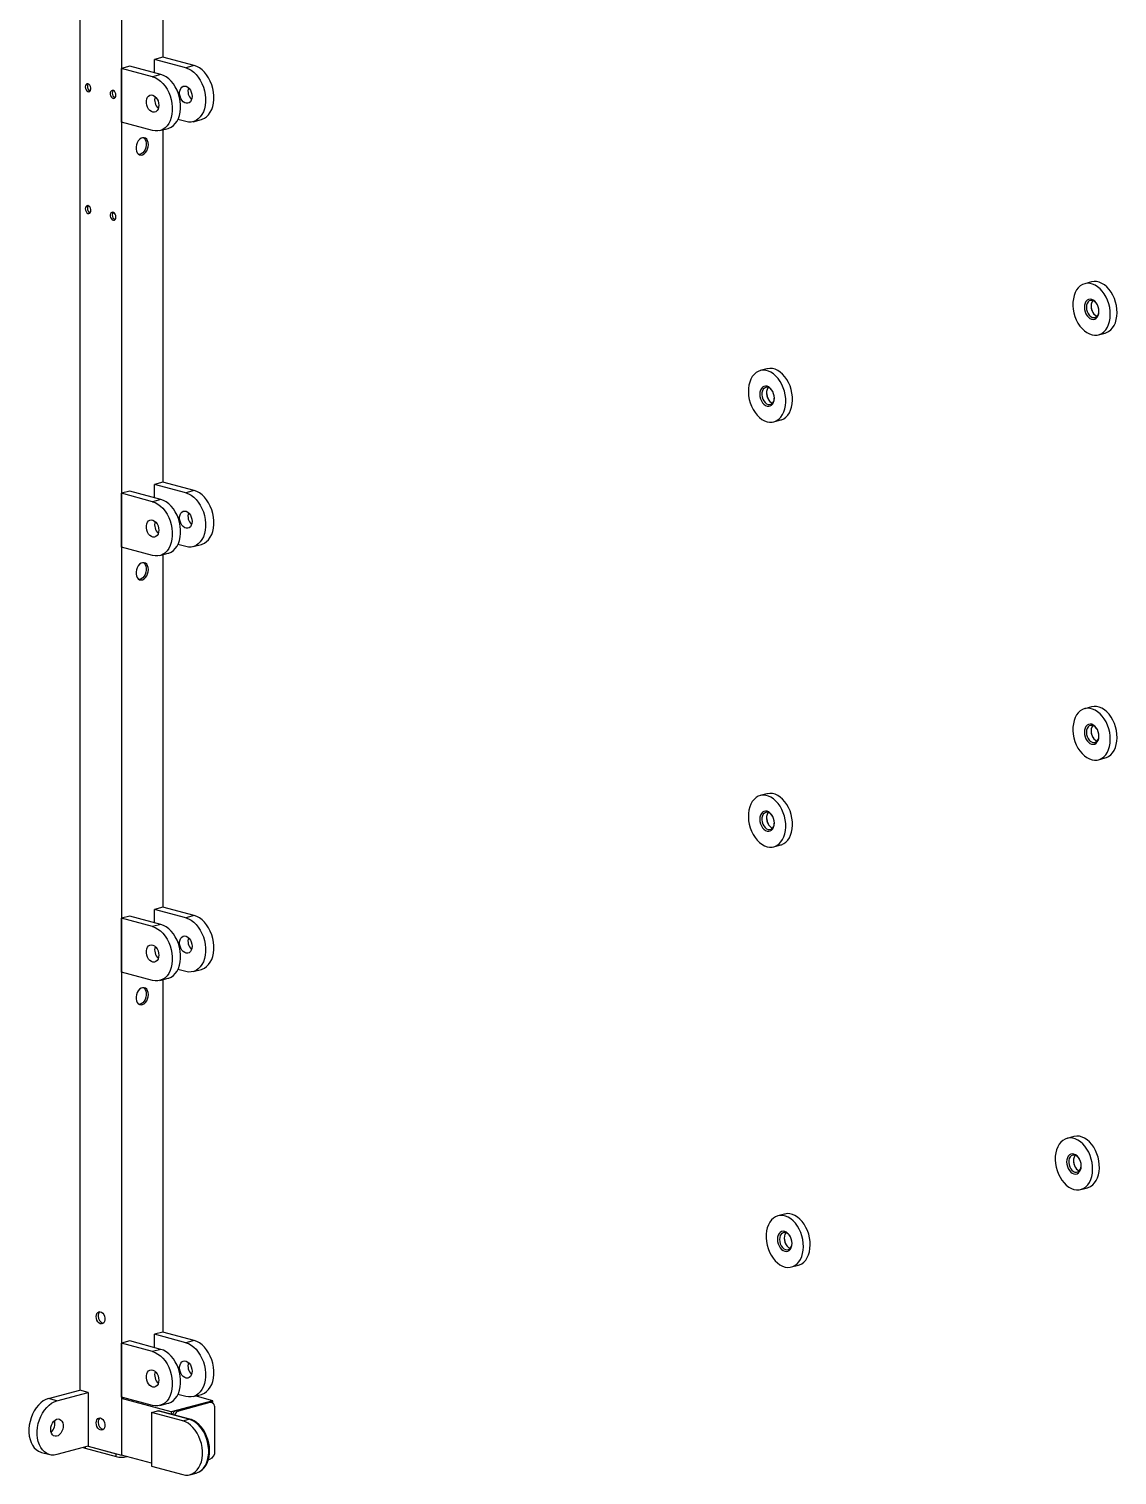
# Model space of a CAD drawing. Header units: millimetres. Extents: x -7982 to 6300, y -38 to 5016.
# Drawn here: x 1421 to 2161, y 1264 to 2248 of the extents above; entities that cross this region are included whole.
import ezdxf

# ---------------------------------------------------------------- set-up
doc = ezdxf.new("R2010")
doc.units = ezdxf.units.MM
doc.header["$LTSCALE"] = 15

msp = doc.modelspace()

# ---------------------------------------------------------------- linework, layer by layer
at = {"color": 7, "linetype": 'Continuous', "lineweight": 25}
for p, q in [((1483.48, 3088.87), (1483.48, 1277.6)), ((1455.2, 2715.19), (1455.2, 1321.79)), ((1511.77, 2468.08), (1511.77, 2228.39)), ((1511.77, 2228.39), (1506.11, 2226.87)), ((1506.11, 2217.78), (1506.11, 2226.87)), ((1527.32, 2221.19), (1506.11, 2226.87)), ((1532.98, 2222.71), (1511.77, 2228.39)), ((1489.14, 2222.33), (1483.48, 2220.81)), ((1483.48, 2184.2), (1483.48, 2220.81)), ((1504.7, 2215.13), (1483.48, 2220.81)), ((1510.35, 2216.64), (1489.14, 2222.33)), ((1510.35, 2216.64), (1504.7, 2215.13)), ((1532.98, 2222.71), (1527.32, 2221.19)), ((1504.7, 2178.52), (1483.48, 2184.2)), ((1527.32, 2184.58), (1521.96, 2186.02)), ((1532.24, 2184.53), (1537.9, 2186.05)), ((1509.61, 2178.47), (1515.27, 2179.98)), ((1511.77, 2179.05), (1511.77, 1939.36)), ((2143.36, 2075.57), (2138.76, 2074.34)), ((2148.08, 2039.56), (2152.67, 2040.79)), ((1922.6, 2016.43), (1918, 2015.19)), ((1927.32, 1980.42), (1931.92, 1981.65)), ((1511.77, 1939.36), (1506.11, 1937.84)), ((1506.11, 1928.75), (1506.11, 1937.84)), ((1527.32, 1932.16), (1506.11, 1937.84)), ((1532.98, 1933.67), (1511.77, 1939.36)), ((1489.14, 1933.29), (1483.48, 1931.78)), ((1483.48, 1895.17), (1483.48, 1931.78)), ((1504.7, 1926.09), (1483.48, 1931.78)), ((1510.35, 1927.61), (1489.14, 1933.29)), ((1532.98, 1933.67), (1527.32, 1932.16)), ((1510.35, 1927.61), (1504.7, 1926.09)), ((1504.7, 1889.48), (1483.48, 1895.17)), ((1509.61, 1889.44), (1515.27, 1890.95)), ((1511.77, 1890.01), (1511.77, 1650.32)), ((1527.32, 1895.55), (1521.96, 1896.98)), ((1532.24, 1895.5), (1537.9, 1897.01)), ((2143.36, 1786.54), (2138.76, 1785.3)), ((2148.08, 1750.53), (2152.67, 1751.76)), ((1922.6, 1727.39), (1918, 1726.16)), ((1927.32, 1691.39), (1931.92, 1692.62)), ((1489.14, 1644.26), (1483.48, 1642.74)), ((1483.48, 1606.13), (1483.48, 1642.74)), ((1504.7, 1637.06), (1483.48, 1642.74)), ((1510.35, 1638.58), (1489.14, 1644.26)), ((1511.77, 1650.32), (1506.11, 1648.81)), ((1506.11, 1639.71), (1506.11, 1648.81)), ((1527.32, 1643.12), (1506.11, 1648.81)), ((1532.98, 1644.64), (1511.77, 1650.32)), ((1532.98, 1644.64), (1527.32, 1643.12)), ((1510.35, 1638.58), (1504.7, 1637.06)), ((1504.7, 1600.45), (1483.48, 1606.13)), ((1527.32, 1606.51), (1521.96, 1607.95)), ((1532.24, 1606.47), (1537.9, 1607.98)), ((1509.61, 1600.4), (1515.27, 1601.92)), ((1511.77, 1600.98), (1511.77, 1361.29)), ((2131.33, 1494.28), (2126.74, 1493.05)), ((2136.05, 1458.28), (2140.65, 1459.51)), ((1934.62, 1441.58), (1930.02, 1440.35)), ((1939.34, 1405.57), (1943.94, 1406.81)), ((1511.77, 1361.29), (1506.11, 1359.77)), ((1506.11, 1350.68), (1506.11, 1359.77)), ((1527.32, 1354.09), (1506.11, 1359.77)), ((1532.98, 1355.61), (1511.77, 1361.29)), ((1489.14, 1355.23), (1483.48, 1353.71)), ((1483.48, 1317.1), (1483.48, 1353.71)), ((1504.7, 1348.03), (1483.48, 1353.71)), ((1510.35, 1349.54), (1489.14, 1355.23)), ((1510.35, 1349.54), (1504.7, 1348.03)), ((1532.98, 1355.61), (1527.32, 1354.09)), ((1433.99, 1316.1), (1455.2, 1321.79)), ((1439.64, 1314.59), (1460.86, 1320.27)), ((1460.86, 1320.27), (1455.2, 1321.79)), ((1460.86, 1320.27), (1460.86, 1283.66)), ((1527.32, 1317.48), (1521.96, 1318.92)), ((1532.24, 1317.43), (1537.9, 1318.95)), ((1439.64, 1314.59), (1433.99, 1316.1)), ((1504.7, 1311.42), (1483.48, 1317.1)), ((1485.28, 1316.62), (1483.48, 1316.14)), ((1517.42, 1307.04), (1483.48, 1316.14)), ((1483.48, 1316.14), (1483.48, 1277.6)), ((1509.61, 1311.37), (1515.27, 1312.89)), ((1545.71, 1314.62), (1517.42, 1307.04)), ((1542.17, 1313.67), (1520.96, 1307.99)), ((1543.59, 1313.3), (1522.37, 1307.61)), ((1545.71, 1314.62), (1533.73, 1317.83)), ((1543.59, 1313.3), (1542.17, 1313.67)), ((1544.88, 1313.31), (1543.47, 1313.69)), ((1545.71, 1312.9), (1545.71, 1314.62)), ((1547.12, 1280.52), (1547.12, 1309.43)), ((1503.99, 1306.65), (1508.23, 1307.79)), ((1503.99, 1306.65), (1503.99, 1270.04)), ((1525.2, 1300.97), (1503.99, 1306.65)), ((1529.44, 1302.1), (1508.23, 1307.79)), ((1529.96, 1302.11), (1508.75, 1307.79)), ((1517.42, 1307.04), (1517.42, 1305.47)), ((1520.96, 1307.99), (1522.37, 1307.61)), ((1525.2, 1300.97), (1529.44, 1302.1)), ((1429.07, 1279.45), (1434.73, 1277.93)), ((1460.86, 1283.66), (1439.64, 1277.98)), ((1458.73, 1282.3), (1479.95, 1276.62)), ((1460.86, 1283.66), (1479.95, 1278.55)), ((1460.86, 1283.66), (1483.48, 1277.6)), ((1479.95, 1276.62), (1479.95, 1278.55)), ((1503.99, 1272.11), (1483.48, 1277.6)), ((1487.02, 1276.62), (1487.08, 1276.64)), ((1503.99, 1270.04), (1525.2, 1264.35)), ((1542.61, 1274.5), (1543.59, 1274.76)), ((1545.49, 1276.03), (1545.71, 1276.08)), ((1545.71, 1276.08), (1545.71, 1276.29)), ((1530.12, 1264.31), (1534.36, 1265.44))]:
    msp.add_line(p, q, dxfattribs=at)
at = {"color": 8, "linetype": 'Continuous', "lineweight": 25}
for p, q in [((1458.73, 1283.09), (1458.73, 1282.3)), ((1487.02, 1276.65), (1487.02, 1276.62))]:
    msp.add_line(p, q, dxfattribs=at)
at = {"color": 7, "linetype": 'Continuous', "lineweight": 25, "flags": 128}
for points in [[(1504.7, 2215.13), (1506.53, 2214.47), (1508.32, 2213.48), (1510.05, 2212.18), (1511.68, 2210.59), (1513.17, 2208.75), (1514.51, 2206.69), (1515.67, 2204.44), (1516.62, 2202.05), (1517.36, 2199.56), (1517.85, 2197.02), (1518.1, 2194.48), (1518.1, 2191.98), (1517.85, 2189.57), (1517.36, 2187.3), (1516.62, 2185.2), (1515.67, 2183.33), (1514.51, 2181.7), (1513.17, 2180.35), (1511.68, 2179.31), (1510.05, 2178.6), (1508.32, 2178.22), (1506.53, 2178.2), (1504.7, 2178.52)], [(1515.27, 2179.98), (1515.71, 2180.11), (1517.33, 2180.83), (1518.83, 2181.87), (1520.17, 2183.21), (1521.33, 2184.84), (1522.28, 2186.72), (1523.01, 2188.82), (1523.51, 2191.09), (1523.76, 2193.5), (1523.76, 2196), (1523.51, 2198.54), (1523.01, 2201.08), (1522.28, 2203.56), (1521.33, 2205.95), (1520.17, 2208.2), (1518.83, 2210.27), (1517.33, 2212.11), (1515.71, 2213.69), (1513.98, 2214.99), (1512.18, 2215.98), (1510.35, 2216.64)], [(1527.32, 2221.19), (1529.15, 2220.53), (1530.95, 2219.54), (1532.68, 2218.24), (1534.3, 2216.65), (1535.8, 2214.81), (1537.14, 2212.75), (1538.3, 2210.5), (1539.25, 2208.11), (1539.98, 2205.62), (1540.48, 2203.08), (1540.73, 2200.54), (1540.73, 2198.04), (1540.48, 2195.64), (1539.98, 2193.36), (1539.25, 2191.27), (1538.3, 2189.39), (1537.14, 2187.76), (1535.8, 2186.41), (1534.3, 2185.37), (1532.68, 2184.66), (1530.95, 2184.29), (1529.15, 2184.26), (1527.32, 2184.58)], [(1537.9, 2186.05), (1538.33, 2186.18), (1539.96, 2186.89), (1541.46, 2187.93), (1542.8, 2189.27), (1543.96, 2190.9), (1544.91, 2192.78), (1545.64, 2194.88), (1546.13, 2197.15), (1546.38, 2199.56), (1546.38, 2202.06), (1546.13, 2204.6), (1545.64, 2207.14), (1544.91, 2209.63), (1543.96, 2212.02), (1542.8, 2214.26), (1541.46, 2216.33), (1539.96, 2218.17), (1538.33, 2219.76), (1536.6, 2221.06), (1534.81, 2222.04), (1532.98, 2222.71)], [(1458.91, 2208.13), (1459.04, 2207.13), (1459.42, 2206.2), (1459.99, 2205.46), (1460.68, 2205.01), (1461.39, 2204.91), (1462.03, 2205.18), (1462.51, 2205.77), (1462.77, 2206.61), (1462.77, 2207.58), (1462.51, 2208.56), (1462.03, 2209.4), (1461.39, 2210.01), (1460.68, 2210.29), (1459.99, 2210.21), (1459.42, 2209.77), (1459.04, 2209.05), (1458.91, 2208.13)], [(1479.77, 2202.54), (1479.64, 2203.53), (1479.26, 2204.46), (1478.69, 2205.2), (1478.01, 2205.65), (1477.29, 2205.75), (1476.65, 2205.49), (1476.17, 2204.9), (1475.91, 2204.06), (1475.91, 2203.08), (1476.17, 2202.11), (1476.65, 2201.26), (1477.29, 2200.65), (1478.01, 2200.37), (1478.69, 2200.45), (1479.26, 2200.89), (1479.64, 2201.61), (1479.77, 2202.54)], [(1531.57, 2201.75), (1531.43, 2200.35), (1531.04, 2199.1), (1530.42, 2198.1), (1529.6, 2197.39), (1528.63, 2197.04), (1527.59, 2197.04), (1526.53, 2197.42), (1525.52, 2198.14), (1524.62, 2199.15), (1523.89, 2200.41), (1523.38, 2201.81), (1523.11, 2203.29), (1523.11, 2204.74), (1523.38, 2206.07), (1523.89, 2207.2), (1524.62, 2208.06), (1525.52, 2208.6), (1526.53, 2208.78), (1527.59, 2208.58), (1528.63, 2208.03), (1529.6, 2207.16), (1530.42, 2206.01), (1531.04, 2204.67), (1531.43, 2203.22), (1531.57, 2201.75)], [(1508.94, 2195.69), (1508.81, 2194.28), (1508.41, 2193.04), (1507.79, 2192.04), (1506.97, 2191.33), (1506.01, 2190.97), (1504.96, 2190.98), (1503.9, 2191.36), (1502.89, 2192.08), (1501.99, 2193.09), (1501.26, 2194.34), (1500.75, 2195.75), (1500.49, 2197.23), (1500.49, 2198.67), (1500.75, 2200.01), (1501.26, 2201.14), (1501.99, 2202), (1502.89, 2202.54), (1503.9, 2202.71), (1504.96, 2202.52), (1506.01, 2201.97), (1506.97, 2201.09), (1507.79, 2199.95), (1508.41, 2198.61), (1508.81, 2197.16), (1508.94, 2195.69)], [(1501.87, 2168.89), (1501.73, 2170.3), (1501.34, 2171.54), (1500.72, 2172.54), (1499.9, 2173.25), (1498.94, 2173.61), (1497.89, 2173.6), (1496.83, 2173.22), (1495.82, 2172.5), (1494.92, 2171.49), (1494.19, 2170.23), (1493.68, 2168.83), (1493.42, 2167.35), (1493.42, 2165.9), (1493.68, 2164.57), (1494.19, 2163.44), (1494.92, 2162.58), (1495.82, 2162.04), (1496.83, 2161.87), (1497.89, 2162.06), (1498.94, 2162.61), (1499.9, 2163.48), (1500.72, 2164.63), (1501.34, 2165.97), (1501.73, 2167.42), (1501.87, 2168.89)], [(1498.45, 2173.65), (1498.91, 2173.31), (1499.64, 2172.45), (1500.16, 2171.32), (1500.42, 2169.99), (1500.42, 2168.54), (1500.16, 2167.06), (1499.64, 2165.66), (1498.91, 2164.41), (1498.02, 2163.39), (1497.01, 2162.67), (1495.94, 2162.29), (1495.39, 2162.24)], [(1458.91, 2125.27), (1459.04, 2124.28), (1459.42, 2123.35), (1459.99, 2122.61), (1460.68, 2122.16), (1461.39, 2122.06), (1462.03, 2122.32), (1462.51, 2122.91), (1462.77, 2123.75), (1462.77, 2124.72), (1462.51, 2125.7), (1462.03, 2126.55), (1461.39, 2127.15), (1460.68, 2127.43), (1459.99, 2127.35), (1459.42, 2126.92), (1459.04, 2126.19), (1458.91, 2125.27)], [(1479.77, 2119.68), (1479.64, 2120.67), (1479.26, 2121.6), (1478.69, 2122.34), (1478.01, 2122.79), (1477.29, 2122.89), (1476.65, 2122.63), (1476.17, 2122.04), (1475.91, 2121.2), (1475.91, 2120.23), (1476.17, 2119.25), (1476.65, 2118.4), (1477.29, 2117.8), (1478.01, 2117.52), (1478.69, 2117.6), (1479.26, 2118.03), (1479.64, 2118.76), (1479.77, 2119.68)], [(2152.67, 2040.79), (2153.44, 2041.04), (2154.99, 2041.81), (2156.4, 2042.89), (2157.65, 2044.28), (2158.72, 2045.93), (2159.57, 2047.82), (2160.2, 2049.92), (2160.59, 2052.17), (2160.74, 2054.54), (2160.64, 2056.98), (2160.29, 2059.45), (2159.71, 2061.89), (2158.9, 2064.26), (2157.87, 2066.51), (2156.66, 2068.6), (2155.27, 2070.48), (2153.74, 2072.13), (2152.11, 2073.51), (2150.39, 2074.58), (2148.63, 2075.34), (2146.85, 2075.76), (2145.1, 2075.84), (2143.4, 2075.58), (2143.36, 2075.57)], [(2148.84, 2039.81), (2150.39, 2040.58), (2151.81, 2041.66), (2153.06, 2043.04), (2154.12, 2044.7), (2154.98, 2046.59), (2155.6, 2048.68), (2156, 2050.94), (2156.14, 2053.31), (2156.04, 2055.75), (2155.7, 2058.22), (2155.11, 2060.66), (2154.3, 2063.03), (2153.28, 2065.28), (2152.06, 2067.37), (2150.67, 2069.25), (2149.15, 2070.9), (2147.51, 2072.27), (2145.79, 2073.35), (2144.03, 2074.11), (2142.26, 2074.53), (2140.5, 2074.61), (2138.81, 2074.35), (2137.2, 2073.75), (2135.72, 2072.82), (2134.38, 2071.58), (2133.22, 2070.06), (2132.26, 2068.28), (2131.52, 2066.29), (2131, 2064.11), (2130.73, 2061.79), (2130.71, 2059.37), (2130.93, 2056.91), (2131.4, 2054.46), (2132.1, 2052.04), (2133.02, 2049.73), (2134.15, 2047.55), (2135.45, 2045.56), (2136.91, 2043.79), (2138.49, 2042.28), (2140.17, 2041.05), (2141.92, 2040.13), (2143.69, 2039.54), (2145.46, 2039.29), (2147.19, 2039.38), (2148.84, 2039.81)], [(2145.53, 2050.28), (2146.47, 2050.82), (2147.26, 2051.67), (2147.86, 2052.78), (2148.23, 2054.1), (2148.37, 2055.57), (2148.25, 2057.1), (2147.89, 2058.63), (2147.31, 2060.07), (2146.54, 2061.35), (2145.6, 2062.42), (2144.56, 2063.21), (2143.46, 2063.68), (2142.36, 2063.82), (2141.31, 2063.62), (2140.36, 2063.08), (2139.57, 2062.23), (2138.98, 2061.12), (2138.6, 2059.8), (2138.47, 2058.33), (2138.58, 2056.8), (2138.94, 2055.27), (2139.52, 2053.83), (2140.3, 2052.55), (2141.23, 2051.48), (2142.28, 2050.69), (2143.38, 2050.22), (2144.48, 2050.08), (2145.53, 2050.28)], [(2147.14, 2060.4), (2146.83, 2060.87), (2145.93, 2061.89), (2144.92, 2062.61), (2143.86, 2062.98), (2142.81, 2062.99), (2141.85, 2062.63), (2141.03, 2061.92), (2140.41, 2060.92), (2140.01, 2059.67), (2139.88, 2058.27), (2140.02, 2056.8), (2140.41, 2055.35), (2141.03, 2054.01), (2141.85, 2052.86), (2142.82, 2051.99), (2143.86, 2051.44), (2144.92, 2051.25), (2145.93, 2051.43), (2145.93, 2051.43)], [(2144.29, 2062.87), (2144.21, 2062.78), (2143.59, 2061.77), (2143.2, 2060.53), (2143.06, 2059.12), (2143.2, 2057.65), (2143.59, 2056.2), (2144.22, 2054.86), (2145.04, 2053.72), (2146, 2052.84), (2147.04, 2052.29), (2147.14, 2052.26)], [(1931.92, 1981.65), (1932.44, 1981.81), (1934, 1982.52), (1935.44, 1983.56), (1936.72, 1984.9), (1937.81, 1986.51), (1938.7, 1988.37), (1939.36, 1990.44), (1939.79, 1992.67), (1939.98, 1995.03), (1939.92, 1997.46), (1939.61, 1999.93), (1939.06, 2002.37), (1938.28, 2004.76), (1937.29, 2007.03), (1936.1, 2009.14), (1934.74, 2011.06), (1933.23, 2012.75), (1931.61, 2014.17), (1929.9, 2015.29), (1928.15, 2016.1), (1926.37, 2016.58), (1924.61, 2016.71), (1922.9, 2016.5), (1922.6, 2016.43)], [(1922.66, 1980.47), (1924.43, 1980.16), (1926.17, 1980.2), (1927.84, 1980.58), (1929.41, 1981.29), (1930.84, 1982.33), (1932.12, 1983.67), (1933.21, 1985.28), (1934.1, 1987.14), (1934.77, 1989.21), (1935.2, 1991.44), (1935.38, 1993.79), (1935.32, 1996.23), (1935.01, 1998.69), (1934.46, 2001.14), (1933.68, 2003.53), (1932.69, 2005.8), (1931.5, 2007.91), (1930.14, 2009.83), (1928.64, 2011.52), (1927.02, 2012.94), (1925.31, 2014.06), (1923.55, 2014.87), (1921.77, 2015.34), (1920.02, 2015.48), (1918.31, 2015.27), (1916.69, 2014.72), (1915.18, 2013.84), (1913.82, 2012.65), (1912.63, 2011.17), (1911.64, 2009.43), (1910.86, 2007.47), (1910.31, 2005.31), (1910, 2003.01), (1909.94, 2000.61), (1910.13, 1998.15), (1910.56, 1995.69), (1911.22, 1993.27), (1912.11, 1990.94), (1913.2, 1988.74), (1914.48, 1986.71), (1915.92, 1984.91), (1917.48, 1983.35), (1919.15, 1982.08), (1920.89, 1981.11), (1922.66, 1980.47)], [(1922.66, 1991.06), (1923.76, 1990.94), (1924.81, 1991.16), (1925.75, 1991.71), (1926.53, 1992.57), (1927.12, 1993.69), (1927.49, 1995.01), (1927.61, 1996.48), (1927.49, 1998.02), (1927.12, 1999.54), (1926.53, 2000.98), (1925.75, 2002.25), (1924.81, 2003.31), (1923.76, 2004.09), (1922.66, 2004.55), (1921.56, 2004.68), (1920.51, 2004.46), (1919.58, 2003.91), (1918.79, 2003.05), (1918.2, 2001.93), (1917.84, 2000.6), (1917.71, 1999.13), (1917.84, 1997.6), (1918.2, 1996.08), (1918.79, 1994.64), (1919.58, 1993.36), (1920.51, 1992.31), (1921.56, 1991.53), (1922.66, 1991.06)], [(1926.38, 2001.26), (1925.86, 2002.01), (1924.93, 2002.95), (1923.9, 2003.59), (1922.84, 2003.87), (1921.81, 2003.79), (1920.88, 2003.34), (1920.1, 2002.56), (1919.53, 2001.49), (1919.2, 2000.2), (1919.13, 1998.77), (1919.33, 1997.29), (1919.79, 1995.86), (1920.46, 1994.56), (1921.33, 1993.48), (1922.31, 1992.68), (1923.37, 1992.22), (1923.37, 1992.22)], [(1923.54, 2003.73), (1923.28, 2003.41), (1922.71, 2002.34), (1922.38, 2001.05), (1922.32, 1999.62), (1922.52, 1998.14), (1922.97, 1996.71), (1923.65, 1995.41), (1924.51, 1994.33), (1925.5, 1993.53), (1926.38, 1993.12)], [(1923.37, 1992.22), (1924.42, 1992.11), (1925.41, 1992.38), (1926.27, 1993), (1926.95, 1993.94), (1927.4, 1995.13), (1927.6, 1996.5), (1927.61, 1996.68)], [(1527.32, 1932.16), (1529.15, 1931.5), (1530.95, 1930.51), (1532.68, 1929.21), (1534.3, 1927.62), (1535.8, 1925.78), (1537.14, 1923.72), (1538.3, 1921.47), (1539.25, 1919.08), (1539.98, 1916.59), (1540.48, 1914.05), (1540.73, 1911.51), (1540.73, 1909.01), (1540.48, 1906.6), (1539.98, 1904.33), (1539.25, 1902.23), (1538.3, 1900.35), (1537.14, 1898.73), (1535.8, 1897.38), (1534.3, 1896.34), (1532.68, 1895.63), (1530.95, 1895.25), (1529.15, 1895.23), (1527.32, 1895.55)], [(1537.9, 1897.01), (1538.33, 1897.14), (1539.96, 1897.86), (1541.46, 1898.9), (1542.8, 1900.24), (1543.96, 1901.87), (1544.91, 1903.75), (1545.64, 1905.85), (1546.13, 1908.12), (1546.38, 1910.53), (1546.38, 1913.02), (1546.13, 1915.57), (1545.64, 1918.11), (1544.91, 1920.59), (1543.96, 1922.98), (1542.8, 1925.23), (1541.46, 1927.29), (1539.96, 1929.14), (1538.33, 1930.72), (1536.6, 1932.02), (1534.81, 1933.01), (1532.98, 1933.67)], [(1504.7, 1926.09), (1506.53, 1925.43), (1508.32, 1924.44), (1510.05, 1923.14), (1511.68, 1921.56), (1513.17, 1919.72), (1514.51, 1917.65), (1515.67, 1915.4), (1516.62, 1913.01), (1517.36, 1910.53), (1517.85, 1907.99), (1518.1, 1905.45), (1518.1, 1902.95), (1517.85, 1900.54), (1517.36, 1898.27), (1516.62, 1896.17), (1515.67, 1894.29), (1514.51, 1892.66), (1513.17, 1891.32), (1511.68, 1890.28), (1510.05, 1889.57), (1508.32, 1889.19), (1506.53, 1889.16), (1504.7, 1889.48)], [(1515.27, 1890.95), (1515.71, 1891.08), (1517.33, 1891.79), (1518.83, 1892.83), (1520.17, 1894.18), (1521.33, 1895.81), (1522.28, 1897.69), (1523.01, 1899.78), (1523.51, 1902.06), (1523.76, 1904.46), (1523.76, 1906.96), (1523.51, 1909.5), (1523.01, 1912.04), (1522.28, 1914.53), (1521.33, 1916.92), (1520.17, 1919.17), (1518.83, 1921.23), (1517.33, 1923.07), (1515.71, 1924.66), (1513.98, 1925.96), (1512.18, 1926.95), (1510.35, 1927.61)], [(1531.57, 1912.71), (1531.43, 1911.31), (1531.04, 1910.07), (1530.42, 1909.07), (1529.6, 1908.36), (1528.63, 1908), (1527.59, 1908.01), (1526.53, 1908.39), (1525.52, 1909.1), (1524.62, 1910.12), (1523.89, 1911.37), (1523.38, 1912.78), (1523.11, 1914.25), (1523.11, 1915.7), (1523.38, 1917.04), (1523.89, 1918.17), (1524.62, 1919.03), (1525.52, 1919.57), (1526.53, 1919.74), (1527.59, 1919.55), (1528.63, 1919), (1529.6, 1918.12), (1530.42, 1916.98), (1531.04, 1915.64), (1531.43, 1914.19), (1531.57, 1912.71)], [(1508.94, 1906.65), (1508.81, 1905.25), (1508.41, 1904.01), (1507.79, 1903), (1506.97, 1902.3), (1506.01, 1901.94), (1504.96, 1901.95), (1503.9, 1902.32), (1502.89, 1903.04), (1501.99, 1904.06), (1501.26, 1905.31), (1500.75, 1906.72), (1500.49, 1908.19), (1500.49, 1909.64), (1500.75, 1910.97), (1501.26, 1912.11), (1501.99, 1912.97), (1502.89, 1913.5), (1503.9, 1913.68), (1504.96, 1913.49), (1506.01, 1912.94), (1506.97, 1912.06), (1507.79, 1910.92), (1508.41, 1909.58), (1508.81, 1908.13), (1508.94, 1906.65)], [(1501.87, 1879.86), (1501.73, 1881.26), (1501.34, 1882.5), (1500.72, 1883.51), (1499.9, 1884.21), (1498.94, 1884.57), (1497.89, 1884.56), (1496.83, 1884.19), (1495.82, 1883.47), (1494.92, 1882.45), (1494.19, 1881.2), (1493.68, 1879.79), (1493.42, 1878.32), (1493.42, 1876.87), (1493.68, 1875.54), (1494.19, 1874.41), (1494.92, 1873.54), (1495.82, 1873.01), (1496.83, 1872.83), (1497.89, 1873.03), (1498.94, 1873.58), (1499.9, 1874.45), (1500.72, 1875.59), (1501.34, 1876.93), (1501.73, 1878.39), (1501.87, 1879.86)], [(1498.45, 1884.61), (1498.91, 1884.28), (1499.64, 1883.42), (1500.16, 1882.29), (1500.42, 1880.95), (1500.42, 1879.51), (1500.16, 1878.03), (1499.64, 1876.62), (1498.91, 1875.37), (1498.02, 1874.36), (1497.01, 1873.64), (1495.94, 1873.26), (1495.39, 1873.21)], [(2148.84, 1750.78), (2150.39, 1751.54), (2151.81, 1752.63), (2153.06, 1754.01), (2154.12, 1755.66), (2154.98, 1757.56), (2155.6, 1759.65), (2156, 1761.91), (2156.14, 1764.28), (2156.04, 1766.72), (2155.7, 1769.19), (2155.11, 1771.63), (2154.3, 1774), (2153.28, 1776.25), (2152.06, 1778.33), (2150.67, 1780.22), (2149.15, 1781.87), (2147.51, 1783.24), (2145.79, 1784.32), (2144.03, 1785.07), (2142.26, 1785.5), (2140.5, 1785.58), (2138.81, 1785.32), (2137.2, 1784.71), (2135.72, 1783.79), (2134.38, 1782.55), (2133.22, 1781.03), (2132.26, 1779.25), (2131.52, 1777.25), (2131, 1775.07), (2130.73, 1772.75), (2130.71, 1770.34), (2130.93, 1767.88), (2131.4, 1765.42), (2132.1, 1763.01), (2133.02, 1760.7), (2134.15, 1758.52), (2135.45, 1756.53), (2136.91, 1754.76), (2138.49, 1753.24), (2140.17, 1752.02), (2141.92, 1751.1), (2143.69, 1750.51), (2145.46, 1750.25), (2147.19, 1750.34), (2148.84, 1750.78)], [(2152.67, 1751.76), (2153.44, 1752.01), (2154.99, 1752.77), (2156.4, 1753.86), (2157.65, 1755.24), (2158.72, 1756.9), (2159.57, 1758.79), (2160.2, 1760.88), (2160.59, 1763.14), (2160.74, 1765.51), (2160.64, 1767.95), (2160.29, 1770.42), (2159.71, 1772.86), (2158.9, 1775.23), (2157.87, 1777.48), (2156.66, 1779.57), (2155.27, 1781.45), (2153.74, 1783.1), (2152.11, 1784.47), (2150.39, 1785.55), (2148.63, 1786.31), (2146.85, 1786.73), (2145.1, 1786.81), (2143.4, 1786.55), (2143.36, 1786.54)], [(2145.53, 1761.25), (2146.47, 1761.79), (2147.26, 1762.64), (2147.86, 1763.75), (2148.23, 1765.07), (2148.37, 1766.53), (2148.25, 1768.07), (2147.89, 1769.59), (2147.31, 1771.03), (2146.54, 1772.32), (2145.6, 1773.38), (2144.56, 1774.17), (2143.46, 1774.65), (2142.36, 1774.79), (2141.31, 1774.58), (2140.36, 1774.04), (2139.57, 1773.2), (2138.98, 1772.08), (2138.6, 1770.76), (2138.47, 1769.3), (2138.58, 1767.77), (2138.94, 1766.24), (2139.52, 1764.8), (2140.3, 1763.51), (2141.23, 1762.45), (2142.28, 1761.66), (2143.38, 1761.18), (2144.48, 1761.05), (2145.53, 1761.25)], [(2147.14, 1771.37), (2146.83, 1771.84), (2145.93, 1772.86), (2144.92, 1773.57), (2143.86, 1773.95), (2142.81, 1773.95), (2141.85, 1773.59), (2141.03, 1772.89), (2140.41, 1771.88), (2140.01, 1770.64), (2139.88, 1769.24), (2140.02, 1767.77), (2140.41, 1766.31), (2141.03, 1764.97), (2141.85, 1763.83), (2142.82, 1762.96), (2143.86, 1762.41), (2144.92, 1762.22), (2145.93, 1762.39), (2145.93, 1762.39)], [(2144.29, 1773.84), (2144.21, 1773.74), (2143.59, 1772.74), (2143.2, 1771.49), (2143.06, 1770.09), (2143.2, 1768.62), (2143.59, 1767.17), (2144.22, 1765.83), (2145.04, 1764.68), (2146, 1763.81), (2147.04, 1763.26), (2147.14, 1763.23)], [(1922.66, 1691.43), (1924.43, 1691.13), (1926.17, 1691.16), (1927.84, 1691.54), (1929.41, 1692.26), (1930.84, 1693.3), (1932.12, 1694.64), (1933.21, 1696.25), (1934.1, 1698.11), (1934.77, 1700.17), (1935.2, 1702.4), (1935.38, 1704.76), (1935.32, 1707.2), (1935.01, 1709.66), (1934.46, 1712.11), (1933.68, 1714.49), (1932.69, 1716.76), (1931.5, 1718.88), (1930.14, 1720.8), (1928.64, 1722.49), (1927.02, 1723.9), (1925.31, 1725.03), (1923.55, 1725.84), (1921.77, 1726.31), (1920.02, 1726.45), (1918.31, 1726.24), (1916.69, 1725.69), (1915.18, 1724.81), (1913.82, 1723.62), (1912.63, 1722.14), (1911.64, 1720.4), (1910.86, 1718.43), (1910.31, 1716.28), (1910, 1713.98), (1909.94, 1711.58), (1910.13, 1709.12), (1910.56, 1706.66), (1911.22, 1704.24), (1912.11, 1701.9), (1913.2, 1699.7), (1914.48, 1697.68), (1915.92, 1695.87), (1917.48, 1694.32), (1919.15, 1693.04), (1920.89, 1692.08), (1922.66, 1691.43)], [(1931.92, 1692.62), (1932.44, 1692.78), (1934, 1693.49), (1935.44, 1694.53), (1936.72, 1695.87), (1937.81, 1697.48), (1938.7, 1699.34), (1939.36, 1701.4), (1939.79, 1703.64), (1939.98, 1705.99), (1939.92, 1708.43), (1939.61, 1710.89), (1939.06, 1713.34), (1938.28, 1715.72), (1937.29, 1718), (1936.1, 1720.11), (1934.74, 1722.03), (1933.23, 1723.72), (1931.61, 1725.14), (1929.9, 1726.26), (1928.15, 1727.07), (1926.37, 1727.54), (1924.61, 1727.68), (1922.9, 1727.47), (1922.6, 1727.39)], [(1922.66, 1702.03), (1923.76, 1701.9), (1924.81, 1702.12), (1925.75, 1702.67), (1926.53, 1703.53), (1927.12, 1704.65), (1927.49, 1705.98), (1927.61, 1707.45), (1927.49, 1708.98), (1927.12, 1710.51), (1926.53, 1711.94), (1925.75, 1713.22), (1924.81, 1714.27), (1923.76, 1715.05), (1922.66, 1715.52), (1921.56, 1715.64), (1920.51, 1715.43), (1919.58, 1714.87), (1918.79, 1714.02), (1918.2, 1712.89), (1917.84, 1711.57), (1917.71, 1710.1), (1917.84, 1708.57), (1918.2, 1707.04), (1918.79, 1705.61), (1919.58, 1704.33), (1920.51, 1703.27), (1921.56, 1702.49), (1922.66, 1702.03)], [(1926.38, 1712.23), (1925.86, 1712.97), (1924.93, 1713.92), (1923.9, 1714.56), (1922.84, 1714.84), (1921.81, 1714.76), (1920.88, 1714.31), (1920.1, 1713.52), (1919.53, 1712.45), (1919.2, 1711.16), (1919.13, 1709.73), (1919.33, 1708.26), (1919.79, 1706.83), (1920.46, 1705.53), (1921.33, 1704.45), (1922.31, 1703.65), (1923.37, 1703.18), (1923.37, 1703.18)], [(1923.54, 1714.69), (1923.28, 1714.38), (1922.71, 1713.31), (1922.38, 1712.02), (1922.32, 1710.59), (1922.52, 1709.11), (1922.97, 1707.68), (1923.65, 1706.38), (1924.51, 1705.3), (1925.5, 1704.5), (1926.38, 1704.09)], [(1923.37, 1703.18), (1924.42, 1703.08), (1925.41, 1703.35), (1926.27, 1703.97), (1926.95, 1704.91), (1927.4, 1706.1), (1927.6, 1707.47), (1927.61, 1707.65)], [(1527.32, 1643.12), (1529.15, 1642.46), (1530.95, 1641.47), (1532.68, 1640.17), (1534.3, 1638.59), (1535.8, 1636.75), (1537.14, 1634.68), (1538.3, 1632.43), (1539.25, 1630.04), (1539.98, 1627.56), (1540.48, 1625.02), (1540.73, 1622.48), (1540.73, 1619.98), (1540.48, 1617.57), (1539.98, 1615.3), (1539.25, 1613.2), (1538.3, 1611.32), (1537.14, 1609.69), (1535.8, 1608.35), (1534.3, 1607.31), (1532.68, 1606.59), (1530.95, 1606.22), (1529.15, 1606.19), (1527.32, 1606.51)], [(1537.9, 1607.98), (1538.33, 1608.11), (1539.96, 1608.82), (1541.46, 1609.86), (1542.8, 1611.21), (1543.96, 1612.84), (1544.91, 1614.72), (1545.64, 1616.81), (1546.13, 1619.09), (1546.38, 1621.49), (1546.38, 1623.99), (1546.13, 1626.53), (1545.64, 1629.07), (1544.91, 1631.56), (1543.96, 1633.95), (1542.8, 1636.2), (1541.46, 1638.26), (1539.96, 1640.1), (1538.33, 1641.69), (1536.6, 1642.99), (1534.81, 1643.98), (1532.98, 1644.64)], [(1504.7, 1637.06), (1506.53, 1636.4), (1508.32, 1635.41), (1510.05, 1634.11), (1511.68, 1632.53), (1513.17, 1630.68), (1514.51, 1628.62), (1515.67, 1626.37), (1516.62, 1623.98), (1517.36, 1621.49), (1517.85, 1618.96), (1518.1, 1616.41), (1518.1, 1613.92), (1517.85, 1611.51), (1517.36, 1609.23), (1516.62, 1607.14), (1515.67, 1605.26), (1514.51, 1603.63), (1513.17, 1602.28), (1511.68, 1601.25), (1510.05, 1600.53), (1508.32, 1600.16), (1506.53, 1600.13), (1504.7, 1600.45)], [(1515.27, 1601.92), (1515.71, 1602.05), (1517.33, 1602.76), (1518.83, 1603.8), (1520.17, 1605.15), (1521.33, 1606.77), (1522.28, 1608.65), (1523.01, 1610.75), (1523.51, 1613.02), (1523.76, 1615.43), (1523.76, 1617.93), (1523.51, 1620.47), (1523.01, 1623.01), (1522.28, 1625.5), (1521.33, 1627.89), (1520.17, 1630.14), (1518.83, 1632.2), (1517.33, 1634.04), (1515.71, 1635.63), (1513.98, 1636.93), (1512.18, 1637.92), (1510.35, 1638.58)], [(1508.94, 1617.62), (1508.81, 1616.22), (1508.41, 1614.98), (1507.79, 1613.97), (1506.97, 1613.27), (1506.01, 1612.91), (1504.96, 1612.92), (1503.9, 1613.29), (1502.89, 1614.01), (1501.99, 1615.03), (1501.26, 1616.28), (1500.75, 1617.68), (1500.49, 1619.16), (1500.49, 1620.61), (1500.75, 1621.94), (1501.26, 1623.07), (1501.99, 1623.93), (1502.89, 1624.47), (1503.9, 1624.65), (1504.96, 1624.45), (1506.01, 1623.9), (1506.97, 1623.03), (1507.79, 1621.88), (1508.41, 1620.54), (1508.81, 1619.09), (1508.94, 1617.62)], [(1531.57, 1623.68), (1531.43, 1622.28), (1531.04, 1621.04), (1530.42, 1620.03), (1529.6, 1619.33), (1528.63, 1618.97), (1527.59, 1618.98), (1526.53, 1619.35), (1525.52, 1620.07), (1524.62, 1621.09), (1523.89, 1622.34), (1523.38, 1623.75), (1523.11, 1625.22), (1523.11, 1626.67), (1523.38, 1628), (1523.89, 1629.14), (1524.62, 1630), (1525.52, 1630.53), (1526.53, 1630.71), (1527.59, 1630.52), (1528.63, 1629.96), (1529.6, 1629.09), (1530.42, 1627.95), (1531.04, 1626.61), (1531.43, 1625.15), (1531.57, 1623.68)], [(1501.87, 1590.83), (1501.73, 1592.23), (1501.34, 1593.47), (1500.72, 1594.48), (1499.9, 1595.18), (1498.94, 1595.54), (1497.89, 1595.53), (1496.83, 1595.16), (1495.82, 1594.44), (1494.92, 1593.42), (1494.19, 1592.17), (1493.68, 1590.76), (1493.42, 1589.29), (1493.42, 1587.84), (1493.68, 1586.51), (1494.19, 1585.37), (1494.92, 1584.51), (1495.82, 1583.98), (1496.83, 1583.8), (1497.89, 1583.99), (1498.94, 1584.54), (1499.9, 1585.42), (1500.72, 1586.56), (1501.34, 1587.9), (1501.73, 1589.35), (1501.87, 1590.83)], [(1498.45, 1595.58), (1498.91, 1595.25), (1499.64, 1594.39), (1500.16, 1593.25), (1500.42, 1591.92), (1500.42, 1590.47), (1500.16, 1589), (1499.64, 1587.59), (1498.91, 1586.34), (1498.02, 1585.32), (1497.01, 1584.6), (1495.94, 1584.23), (1495.39, 1584.18)], [(2131.4, 1458.32), (2133.17, 1458.02), (2134.91, 1458.05), (2136.57, 1458.43), (2138.14, 1459.15), (2139.58, 1460.19), (2140.86, 1461.53), (2141.95, 1463.14), (2142.84, 1465), (2143.5, 1467.06), (2143.93, 1469.29), (2144.12, 1471.65), (2144.05, 1474.08), (2143.75, 1476.55), (2143.2, 1479), (2142.42, 1481.38), (2141.43, 1483.65), (2140.24, 1485.77), (2138.88, 1487.69), (2137.37, 1489.37), (2135.75, 1490.79), (2134.04, 1491.92), (2132.28, 1492.73), (2130.51, 1493.2), (2128.75, 1493.34), (2127.04, 1493.13), (2125.42, 1492.58), (2123.92, 1491.7), (2122.56, 1490.51), (2121.37, 1489.03), (2120.37, 1487.29), (2119.6, 1485.32), (2119.05, 1483.17), (2118.74, 1480.87), (2118.68, 1478.47), (2118.86, 1476.01), (2119.29, 1473.55), (2119.96, 1471.13), (2120.84, 1468.79), (2121.94, 1466.59), (2123.22, 1464.57), (2124.65, 1462.76), (2126.22, 1461.21), (2127.89, 1459.93), (2129.63, 1458.96), (2131.4, 1458.32)], [(2140.65, 1459.51), (2141.17, 1459.67), (2142.74, 1460.38), (2144.17, 1461.42), (2145.45, 1462.76), (2146.54, 1464.37), (2147.43, 1466.23), (2148.1, 1468.29), (2148.53, 1470.53), (2148.71, 1472.88), (2148.65, 1475.32), (2148.34, 1477.78), (2147.79, 1480.23), (2147.02, 1482.61), (2146.02, 1484.88), (2144.83, 1487), (2143.47, 1488.92), (2141.97, 1490.61), (2140.35, 1492.02), (2138.64, 1493.15), (2136.88, 1493.96), (2135.11, 1494.43), (2133.35, 1494.57), (2131.64, 1494.36), (2131.33, 1494.28)], [(2131.4, 1468.92), (2132.5, 1468.79), (2133.54, 1469.01), (2134.48, 1469.56), (2135.27, 1470.42), (2135.86, 1471.54), (2136.22, 1472.87), (2136.35, 1474.34), (2136.22, 1475.87), (2135.86, 1477.39), (2135.27, 1478.83), (2134.48, 1480.11), (2133.54, 1481.16), (2132.5, 1481.94), (2131.4, 1482.41), (2130.3, 1482.53), (2129.25, 1482.31), (2128.31, 1481.76), (2127.53, 1480.9), (2126.94, 1479.78), (2126.57, 1478.46), (2126.45, 1476.99), (2126.57, 1475.46), (2126.94, 1473.93), (2127.53, 1472.5), (2128.31, 1471.22), (2129.25, 1470.16), (2130.3, 1469.38), (2131.4, 1468.92)], [(2135.12, 1479.11), (2134.6, 1479.86), (2133.67, 1480.81), (2132.64, 1481.45), (2131.57, 1481.73), (2130.54, 1481.65), (2129.61, 1481.2), (2128.83, 1480.41), (2128.26, 1479.34), (2127.94, 1478.05), (2127.87, 1476.62), (2128.07, 1475.15), (2128.52, 1473.72), (2129.2, 1472.42), (2130.06, 1471.33), (2131.05, 1470.54), (2132.1, 1470.07), (2132.1, 1470.07)], [(2132.27, 1481.58), (2132.02, 1481.27), (2131.45, 1480.2), (2131.12, 1478.9), (2131.05, 1477.48), (2131.25, 1476), (2131.7, 1474.57), (2132.38, 1473.27), (2133.24, 1472.19), (2134.23, 1471.39), (2135.12, 1470.97)], [(2132.1, 1470.07), (2133.16, 1469.97), (2134.15, 1470.24), (2135.01, 1470.86), (2135.69, 1471.8), (2136.14, 1472.99), (2136.34, 1474.36), (2136.34, 1474.53)], [(1940.11, 1405.82), (1941.66, 1406.59), (1943.07, 1407.67), (1944.32, 1409.06), (1945.39, 1410.71), (1946.24, 1412.6), (1946.87, 1414.7), (1947.26, 1416.95), (1947.41, 1419.32), (1947.31, 1421.76), (1946.96, 1424.23), (1946.38, 1426.67), (1945.57, 1429.04), (1944.54, 1431.29), (1943.32, 1433.38), (1941.94, 1435.26), (1940.41, 1436.91), (1938.78, 1438.29), (1937.06, 1439.36), (1935.3, 1440.12), (1933.52, 1440.54), (1931.77, 1440.62), (1930.07, 1440.36), (1928.47, 1439.76), (1926.98, 1438.83), (1925.65, 1437.59), (1924.49, 1436.07), (1923.53, 1434.3), (1922.78, 1432.3), (1922.27, 1430.12), (1922, 1427.8), (1921.98, 1425.39), (1922.2, 1422.93), (1922.67, 1420.47), (1923.37, 1418.06), (1924.29, 1415.74), (1925.41, 1413.57), (1926.71, 1411.57), (1928.17, 1409.8), (1929.76, 1408.29), (1931.44, 1407.06), (1933.18, 1406.14), (1934.96, 1405.55), (1936.73, 1405.3), (1938.45, 1405.39), (1940.11, 1405.82)], [(1943.94, 1406.81), (1944.71, 1407.05), (1946.26, 1407.82), (1947.67, 1408.9), (1948.92, 1410.29), (1949.98, 1411.94), (1950.84, 1413.83), (1951.47, 1415.93), (1951.86, 1418.18), (1952.01, 1420.55), (1951.91, 1423), (1951.56, 1425.46), (1950.97, 1427.9), (1950.16, 1430.27), (1949.14, 1432.52), (1947.92, 1434.61), (1946.54, 1436.5), (1945.01, 1438.14), (1943.37, 1439.52), (1941.66, 1440.59), (1939.89, 1441.35), (1938.12, 1441.77), (1936.36, 1441.85), (1934.67, 1441.59), (1934.62, 1441.58)], [(1936.79, 1416.3), (1937.74, 1416.84), (1938.53, 1417.68), (1939.12, 1418.8), (1939.5, 1420.12), (1939.63, 1421.58), (1939.52, 1423.11), (1939.16, 1424.64), (1938.58, 1426.08), (1937.8, 1427.36), (1936.87, 1428.43), (1935.82, 1429.22), (1934.72, 1429.69), (1933.62, 1429.83), (1932.57, 1429.63), (1931.63, 1429.09), (1930.84, 1428.24), (1930.24, 1427.13), (1929.87, 1425.81), (1929.73, 1424.34), (1929.85, 1422.81), (1930.21, 1421.29), (1930.79, 1419.84), (1931.56, 1418.56), (1932.5, 1417.49), (1933.54, 1416.7), (1934.64, 1416.23), (1935.74, 1416.09), (1936.79, 1416.3)], [(1938.4, 1426.41), (1938.09, 1426.88), (1937.19, 1427.9), (1936.18, 1428.62), (1935.12, 1428.99), (1934.08, 1429), (1933.11, 1428.64), (1932.3, 1427.93), (1931.67, 1426.93), (1931.28, 1425.69), (1931.15, 1424.28), (1931.28, 1422.81), (1931.67, 1421.36), (1932.3, 1420.02), (1933.12, 1418.88), (1934.08, 1418), (1935.13, 1417.45), (1936.19, 1417.26), (1937.2, 1417.44), (1937.2, 1417.44)], [(1935.56, 1428.88), (1935.48, 1428.79), (1934.85, 1427.78), (1934.46, 1426.54), (1934.33, 1425.14), (1934.46, 1423.66), (1934.86, 1422.21), (1935.48, 1420.87), (1936.3, 1419.73), (1937.26, 1418.85), (1938.31, 1418.3), (1938.4, 1418.27)], [(1466.34, 1371.79), (1466.47, 1372.96), (1466.86, 1373.96), (1467.47, 1374.69), (1468.24, 1375.09), (1469.12, 1375.13), (1470.01, 1374.8), (1470.84, 1374.13), (1471.54, 1373.18), (1472.05, 1372.04), (1472.31, 1370.8), (1472.31, 1369.58), (1472.05, 1368.49), (1471.54, 1367.61), (1470.84, 1367.04), (1470.01, 1366.82), (1469.12, 1366.97), (1468.24, 1367.47), (1467.47, 1368.29), (1466.86, 1369.35), (1466.47, 1370.55), (1466.34, 1371.79)], [(1504.7, 1348.03), (1506.53, 1347.37), (1508.32, 1346.38), (1510.05, 1345.08), (1511.68, 1343.49), (1513.17, 1341.65), (1514.51, 1339.59), (1515.67, 1337.34), (1516.62, 1334.95), (1517.36, 1332.46), (1517.85, 1329.92), (1518.1, 1327.38), (1518.1, 1324.88), (1517.85, 1322.47), (1517.36, 1320.2), (1516.62, 1318.11), (1515.67, 1316.23), (1514.51, 1314.6), (1513.17, 1313.25), (1511.68, 1312.21), (1510.05, 1311.5), (1508.32, 1311.13), (1506.53, 1311.1), (1504.7, 1311.42)], [(1515.27, 1312.89), (1515.71, 1313.01), (1517.33, 1313.73), (1518.83, 1314.77), (1520.17, 1316.11), (1521.33, 1317.74), (1522.28, 1319.62), (1523.01, 1321.72), (1523.51, 1323.99), (1523.76, 1326.4), (1523.76, 1328.9), (1523.51, 1331.44), (1523.01, 1333.98), (1522.28, 1336.46), (1521.33, 1338.85), (1520.17, 1341.1), (1518.83, 1343.17), (1517.33, 1345.01), (1515.71, 1346.59), (1513.98, 1347.89), (1512.18, 1348.88), (1510.35, 1349.54)], [(1527.32, 1354.09), (1529.15, 1353.43), (1530.95, 1352.44), (1532.68, 1351.14), (1534.3, 1349.56), (1535.8, 1347.71), (1537.14, 1345.65), (1538.3, 1343.4), (1539.25, 1341.01), (1539.98, 1338.52), (1540.48, 1335.99), (1540.73, 1333.44), (1540.73, 1330.94), (1540.48, 1328.54), (1539.98, 1326.26), (1539.25, 1324.17), (1538.3, 1322.29), (1537.14, 1320.66), (1535.8, 1319.31), (1534.3, 1318.27), (1532.68, 1317.56), (1530.95, 1317.19), (1529.15, 1317.16), (1527.32, 1317.48)], [(1537.9, 1318.95), (1538.33, 1319.08), (1539.96, 1319.79), (1541.46, 1320.83), (1542.8, 1322.18), (1543.96, 1323.8), (1544.91, 1325.68), (1545.64, 1327.78), (1546.13, 1330.05), (1546.38, 1332.46), (1546.38, 1334.96), (1546.13, 1337.5), (1545.64, 1340.04), (1544.91, 1342.53), (1543.96, 1344.92), (1542.8, 1347.16), (1541.46, 1349.23), (1539.96, 1351.07), (1538.33, 1352.66), (1536.6, 1353.96), (1534.81, 1354.95), (1532.98, 1355.61)], [(1531.57, 1334.65), (1531.43, 1333.25), (1531.04, 1332), (1530.42, 1331), (1529.6, 1330.3), (1528.63, 1329.94), (1527.59, 1329.94), (1526.53, 1330.32), (1525.52, 1331.04), (1524.62, 1332.06), (1523.89, 1333.31), (1523.38, 1334.71), (1523.11, 1336.19), (1523.11, 1337.64), (1523.38, 1338.97), (1523.89, 1340.1), (1524.62, 1340.96), (1525.52, 1341.5), (1526.53, 1341.68), (1527.59, 1341.48), (1528.63, 1340.93), (1529.6, 1340.06), (1530.42, 1338.91), (1531.04, 1337.57), (1531.43, 1336.12), (1531.57, 1334.65)], [(1508.94, 1328.59), (1508.81, 1327.18), (1508.41, 1325.94), (1507.79, 1324.94), (1506.97, 1324.23), (1506.01, 1323.87), (1504.96, 1323.88), (1503.9, 1324.26), (1502.89, 1324.98), (1501.99, 1325.99), (1501.26, 1327.24), (1500.75, 1328.65), (1500.49, 1330.13), (1500.49, 1331.58), (1500.75, 1332.91), (1501.26, 1334.04), (1501.99, 1334.9), (1502.89, 1335.44), (1503.9, 1335.61), (1504.96, 1335.42), (1506.01, 1334.87), (1506.97, 1333.99), (1507.79, 1332.85), (1508.41, 1331.51), (1508.81, 1330.06), (1508.94, 1328.59)], [(1433.99, 1316.1), (1432.16, 1315.44), (1430.36, 1314.45), (1428.63, 1313.16), (1427, 1311.57), (1425.51, 1309.73), (1424.17, 1307.66), (1423.01, 1305.42), (1422.06, 1303.03), (1421.33, 1300.54), (1420.83, 1298), (1420.58, 1295.46), (1420.58, 1292.96), (1420.83, 1290.55), (1421.33, 1288.28), (1422.06, 1286.18), (1423.01, 1284.3), (1424.17, 1282.67), (1425.51, 1281.33), (1427, 1280.29), (1428.63, 1279.58), (1429.07, 1279.45)], [(1439.64, 1277.98), (1437.81, 1277.66), (1436.02, 1277.69), (1434.29, 1278.06), (1432.66, 1278.77), (1431.16, 1279.81), (1429.82, 1281.16), (1428.67, 1282.79), (1427.71, 1284.67), (1426.98, 1286.76), (1426.49, 1289.04), (1426.24, 1291.44), (1426.24, 1293.94), (1426.49, 1296.48), (1426.98, 1299.02), (1427.71, 1301.51), (1428.67, 1303.9), (1429.82, 1306.15), (1431.16, 1308.21), (1432.66, 1310.05), (1434.29, 1311.64), (1436.02, 1312.94), (1437.81, 1313.93), (1439.64, 1314.59)], [(1542.17, 1313.67), (1542.86, 1313.77), (1543.47, 1313.69)], [(1547.12, 1309.43), (1547.05, 1310.35), (1546.85, 1311.2), (1546.53, 1311.94), (1546.09, 1312.55), (1545.55, 1313.01), (1544.94, 1313.29), (1544.28, 1313.39), (1543.59, 1313.3)], [(1435.4, 1295.15), (1435.53, 1296.62), (1435.92, 1298.07), (1436.55, 1299.41), (1437.37, 1300.56), (1438.33, 1301.43), (1439.38, 1301.98), (1440.44, 1302.18), (1441.45, 1302), (1442.35, 1301.46), (1443.07, 1300.6), (1443.59, 1299.47), (1443.85, 1298.14), (1443.85, 1296.69), (1443.59, 1295.21), (1443.07, 1293.81), (1442.35, 1292.55), (1441.45, 1291.54), (1440.44, 1290.82), (1439.38, 1290.44), (1438.33, 1290.43), (1437.37, 1290.79), (1436.55, 1291.5), (1435.92, 1292.5), (1435.53, 1293.75), (1435.4, 1295.15)], [(1466.34, 1299.54), (1466.47, 1300.71), (1466.86, 1301.7), (1467.47, 1302.43), (1468.24, 1302.84), (1469.12, 1302.87), (1470.01, 1302.54), (1470.84, 1301.87), (1471.54, 1300.93), (1472.05, 1299.78), (1472.31, 1298.54), (1472.31, 1297.32), (1472.05, 1296.23), (1471.54, 1295.36), (1470.84, 1294.78), (1470.01, 1294.56), (1469.12, 1294.71), (1468.24, 1295.21), (1467.47, 1296.03), (1466.86, 1297.09), (1466.47, 1298.29), (1466.34, 1299.54)], [(1508.23, 1307.79), (1508.51, 1307.82), (1508.75, 1307.79)], [(1525.2, 1264.35), (1527.03, 1264.04), (1528.83, 1264.06), (1530.55, 1264.44), (1532.18, 1265.15), (1533.68, 1266.19), (1535.02, 1267.54), (1536.18, 1269.16), (1537.13, 1271.04), (1537.86, 1273.14), (1538.36, 1275.41), (1538.61, 1277.82), (1538.61, 1280.32), (1538.36, 1282.86), (1537.86, 1285.4), (1537.13, 1287.89), (1536.18, 1290.28), (1535.02, 1292.52), (1533.68, 1294.59), (1532.18, 1296.43), (1530.55, 1298.02), (1528.83, 1299.32), (1527.03, 1300.31), (1525.2, 1300.97)], [(1534.18, 1265.43), (1535.31, 1265.75), (1536.91, 1266.52), (1538.37, 1267.57), (1539.69, 1268.89), (1540.83, 1270.45), (1541.79, 1272.24), (1542.55, 1274.23), (1543.08, 1276.38), (1543.39, 1278.66), (1543.46, 1281.03), (1543.3, 1283.43), (1542.91, 1285.85), (1542.3, 1288.23), (1541.48, 1290.53), (1540.45, 1292.73), (1539.24, 1294.78), (1537.87, 1296.66), (1536.34, 1298.32), (1534.68, 1299.74), (1532.93, 1300.89), (1531.1, 1301.74), (1529.96, 1302.11)]]:
    msp.add_lwpolyline(points, dxfattribs=at)
at = {"color": 8, "linetype": 'Continuous', "lineweight": 25, "flags": 128}
for points in [[(1529.96, 1302.11), (1529.72, 1302.14), (1529.44, 1302.1)], [(1534.36, 1265.44), (1534.8, 1265.57), (1536.43, 1266.29), (1537.92, 1267.33), (1539.26, 1268.67), (1540.42, 1270.3), (1541.37, 1272.18), (1542.1, 1274.28), (1542.6, 1276.55), (1542.85, 1278.96), (1542.85, 1281.46), (1542.6, 1284), (1542.1, 1286.54), (1541.37, 1289.02), (1540.42, 1291.41), (1539.26, 1293.66), (1537.92, 1295.73), (1536.43, 1297.57), (1534.8, 1299.15), (1533.07, 1300.45), (1531.27, 1301.44), (1529.44, 1302.1)]]:
    msp.add_lwpolyline(points, dxfattribs=at)
at = {"color": 7, "linetype": 'Continuous', "lineweight": 25}
for centre, radius, start, end in [((1462.72, 2208.66), 2.4, 139.08096, 183.80489), ((1463.52, 2208.28), 3.21, 175.92102, 245.98483), ((1479.7, 2204.12), 2.4, 139.08096, 183.80489), ((1480.49, 2203.73), 3.21, 175.92102, 245.98483), ((1536.7, 2205.4), 7.97, 163.3193, 226.67662), ((1514.08, 2199.34), 7.97, 163.3193, 226.67662), ((1462.72, 2125.81), 2.4, 139.08096, 183.80489), ((1463.52, 2125.42), 3.21, 175.92102, 245.98483), ((1479.7, 2121.26), 2.4, 139.08096, 183.80489), ((1480.49, 2120.87), 3.21, 175.92102, 245.98483), ((2153.13, 2059.55), 10.06, 181.37044, 208.62549), ((2143.63, 2055.57), 4.74, 299.04897, 3.04716), ((1932.37, 2000.41), 10.06, 181.36801, 208.62791), ((1536.7, 1916.36), 7.97, 163.3193, 226.67662), ((1514.08, 1910.3), 7.97, 163.3193, 226.67662), ((2153.13, 1770.52), 10.06, 181.37036, 208.62556), ((2143.63, 1766.54), 4.74, 299.049, 3.04734), ((1932.37, 1711.37), 10.06, 181.36833, 208.62759), ((1514.08, 1621.27), 7.97, 163.3193, 226.67662), ((1536.7, 1627.33), 7.97, 163.3193, 226.67662), ((2141.1, 1478.26), 10.06, 181.36824, 208.62768), ((1944.39, 1425.56), 10.06, 181.37033, 208.62559), ((1934.9, 1421.58), 4.74, 299.04899, 3.04726), ((1472.43, 1371.72), 4.7, 174.46851, 253.72649), ((1471.21, 1372.48), 3.47, 129.82776, 185.14697), ((1536.7, 1338.3), 7.97, 163.3193, 226.67662), ((1514.08, 1332.24), 7.97, 163.3193, 226.67662), ((1430.26, 1298.8), 7.97, 313.32338, 16.6807), ((1472.43, 1299.46), 4.7, 174.46852, 253.72638), ((1471.21, 1300.23), 3.47, 129.8279, 185.14696), ((1522.55, 1303.48), 4.78, 109.40879, 157.90703), ((1524.04, 1303.02), 4.88, 109.94446, 157.37136), ((1459.41, 1285.55), 3.32, 236.46903, 258.18566), ((1541.22, 1280.18), 5.91, 293.59185, 3.36352), ((1483.48, 1291.91), 15.7, 256.98356, 283.01644)]:
    msp.add_arc(centre, radius, start, end, dxfattribs=at)

doc.saveas('drawing.dxf')
